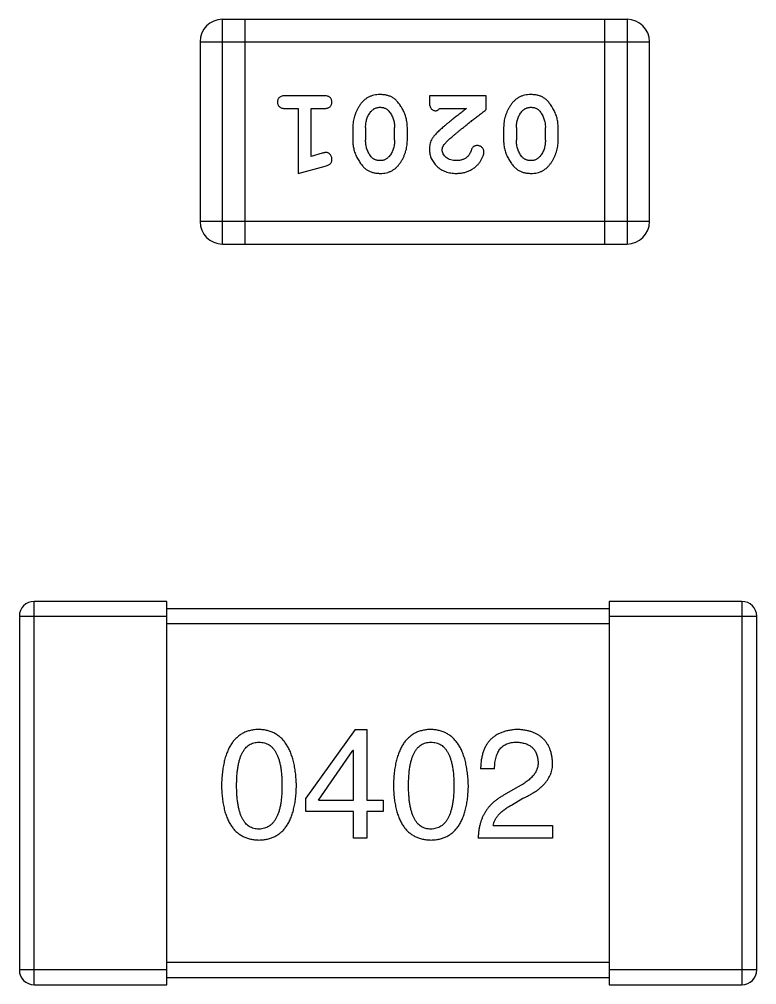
# Model space of a CAD drawing. Header units: millimetres. Extents: x 563 to 681, y 173 to 284.
# Drawn here: x 628.856 to 629.856, y 252.324 to 253.634 of the extents above; entities that cross this region are included whole.
import ezdxf

# ---------------------------------------------------------------- set-up
doc = ezdxf.new("R2010")
doc.units = ezdxf.units.MM
doc.header["$LTSCALE"] = 30.734
doc.layers.get('0').update_dxf_attribs({"linetype": 'CONTINUOUS'})

msp = doc.modelspace()

# ---------------------------------------------------------------- linework, layer by layer
at = {"linetype": 'Continuous'}
for p, q in [((629.1311, 253.3288), (629.1311, 253.6336)), ((629.6797, 253.6336), (629.1311, 253.6336)), ((629.1616, 253.6336), (629.1616, 253.3288)), ((629.6492, 253.6336), (629.6492, 253.3288)), ((629.6797, 253.6336), (629.6797, 253.3288)), ((629.1006, 253.6032), (629.1006, 253.3593)), ((629.1006, 253.6032), (629.7102, 253.6032)), ((629.7102, 253.3593), (629.7102, 253.6032)), ((629.2685, 253.53), (629.2166, 253.53)), ((629.4117, 253.53), (629.4117, 253.5221)), ((629.4888, 253.53), (629.4117, 253.53)), ((629.4888, 253.5111), (629.4888, 253.53)), ((629.2166, 253.5127), (629.2339, 253.5127)), ((629.2339, 253.5127), (629.2339, 253.4246)), ((629.2512, 253.4477), (629.2512, 253.5127)), ((629.2512, 253.5127), (629.2685, 253.5127)), ((629.4258, 253.5127), (629.462, 253.5127)), ((629.3079, 253.487), (629.3079, 253.4692)), ((629.3252, 253.4867), (629.3252, 253.4695)), ((629.3645, 253.4695), (629.3645, 253.4867)), ((629.3818, 253.4692), (629.3818, 253.487)), ((629.5124, 253.487), (629.5124, 253.4692)), ((629.5297, 253.4867), (629.5297, 253.4695)), ((629.569, 253.4695), (629.569, 253.4867)), ((629.5863, 253.4692), (629.5863, 253.487)), ((629.2662, 253.4519), (629.2512, 253.4477)), ((629.2339, 253.4246), (629.2705, 253.4345)), ((629.7102, 253.3593), (629.1006, 253.3593)), ((629.1311, 253.3288), (629.6797, 253.3288)), ((628.8756, 252.3239), (628.8756, 252.8439)), ((629.0556, 252.8439), (628.8756, 252.8439)), ((629.0556, 252.3239), (629.0556, 252.8439)), ((629.6556, 252.8439), (629.6556, 252.3239)), ((629.8356, 252.8439), (629.6556, 252.8439)), ((629.8356, 252.8439), (629.8356, 252.3239)), ((629.6556, 252.8339), (629.0556, 252.8339)), ((628.8556, 252.8239), (628.8556, 252.3439)), ((628.8556, 252.8239), (629.0556, 252.8239)), ((629.0556, 252.8139), (629.6556, 252.8139)), ((629.6556, 252.8239), (629.8556, 252.8239)), ((629.8556, 252.3439), (629.8556, 252.8239)), ((629.3111, 252.6702), (629.2439, 252.5768)), ((629.3111, 252.6702), (629.3267, 252.6702)), ((629.3267, 252.6702), (629.3267, 252.5743)), ((629.2611, 252.5743), (629.3078, 252.6415)), ((629.3087, 252.6415), (629.3078, 252.6415)), ((629.3087, 252.5743), (629.3087, 252.6415)), ((629.5, 252.6169), (629.4811, 252.6169)), ((629.532, 252.5923), (629.5123, 252.5809)), ((629.2439, 252.5587), (629.2439, 252.5768)), ((629.2611, 252.5743), (629.3087, 252.5743)), ((629.3267, 252.5743), (629.3488, 252.5743)), ((629.3488, 252.5743), (629.3488, 252.5587)), ((629.523, 252.5677), (629.5385, 252.5768)), ((629.3087, 252.5587), (629.2439, 252.5587)), ((629.3087, 252.5227), (629.3087, 252.5587)), ((629.3267, 252.5587), (629.3267, 252.5227)), ((629.3488, 252.5587), (629.3267, 252.5587)), ((629.4984, 252.5399), (629.5787, 252.5399)), ((629.5787, 252.5399), (629.5787, 252.5227)), ((629.3267, 252.5227), (629.3087, 252.5227)), ((629.5787, 252.5227), (629.4779, 252.5227)), ((629.0556, 252.3439), (628.8556, 252.3439)), ((629.6556, 252.3539), (629.0556, 252.3539)), ((629.8556, 252.3439), (629.6556, 252.3439)), ((629.0556, 252.3339), (629.6556, 252.3339)), ((628.8756, 252.3239), (629.0556, 252.3239)), ((629.6556, 252.3239), (629.8356, 252.3239))]:
    msp.add_line(p, q, dxfattribs=at)
for centre, radius, start, end in [((629.1311, 253.6032), 0.0305, 90, 180), ((629.6797, 253.6032), 0.0305, 360, 90), ((629.1311, 253.3593), 0.0305, 180, 270), ((629.6797, 253.3593), 0.0305, 270, 360), ((628.8756, 252.8239), 0.02, 90, 180), ((629.8356, 252.8239), 0.02, 360, 90), ((628.8756, 252.3439), 0.02, 180, 270), ((629.8356, 252.3439), 0.02, 270, 360)]:
    msp.add_arc(centre, radius, start, end, dxfattribs=at)
for points, knots in [([(629.2166, 253.53), (629.2157, 253.53), (629.214, 253.5299), (629.2117, 253.5295), (629.2097, 253.5288), (629.2082, 253.5277), (629.207, 253.5264), (629.2062, 253.5248), (629.2057, 253.5232), (629.2056, 253.522), (629.2056, 253.5214)], [0, 0, 0, 0, 0.169012, 0.317488, 0.445429, 0.560977, 0.67065, 0.776666, 0.88492, 1, 1, 1, 1]), ([(629.2056, 253.5214), (629.2056, 253.5207), (629.2057, 253.5196), (629.2062, 253.5179), (629.207, 253.5164), (629.2082, 253.5151), (629.2098, 253.514), (629.2117, 253.5132), (629.214, 253.5128), (629.2157, 253.5127), (629.2166, 253.5127)], [0, 0, 0, 0, 0.11517, 0.223509, 0.328254, 0.438012, 0.553651, 0.682263, 0.830856, 1, 1, 1, 1]), ([(629.2795, 253.5214), (629.2795, 253.522), (629.2794, 253.5232), (629.2789, 253.5248), (629.2781, 253.5263), (629.277, 253.5277), (629.2754, 253.5288), (629.2734, 253.5295), (629.2711, 253.5299), (629.2694, 253.53), (629.2685, 253.53)], [0, 0, 0, 0, 0.115051, 0.223278, 0.329269, 0.437893, 0.554681, 0.682591, 0.83103, 1, 1, 1, 1]), ([(629.2685, 253.5127), (629.2694, 253.5127), (629.2711, 253.5128), (629.2734, 253.5132), (629.2754, 253.514), (629.277, 253.515), (629.2781, 253.5164), (629.2789, 253.5179), (629.2794, 253.5196), (629.2795, 253.5207), (629.2795, 253.5214)], [0, 0, 0, 0, 0.169102, 0.317658, 0.446239, 0.563118, 0.671828, 0.776546, 0.884858, 1, 1, 1, 1]), ([(629.3448, 253.5316), (629.3433, 253.5315), (629.3405, 253.5315), (629.3364, 253.5308), (629.3326, 253.5296), (629.329, 253.528), (629.3257, 253.526), (629.3226, 253.5235), (629.3198, 253.5206), (629.3174, 253.5172), (629.3152, 253.5136), (629.3132, 253.5099), (629.3116, 253.5062), (629.3102, 253.5024), (629.3092, 253.4986), (629.3084, 253.4948), (629.3079, 253.4909), (629.3079, 253.4883), (629.3079, 253.487)], [0, 0, 0, 0, 0.067217, 0.131051, 0.19272, 0.252824, 0.312745, 0.373449, 0.436041, 0.501494, 0.567761, 0.632087, 0.695096, 0.757109, 0.817993, 0.878657, 0.939311, 1, 1, 1, 1]), ([(629.3818, 253.487), (629.3818, 253.488), (629.3817, 253.4902), (629.3814, 253.4933), (629.3809, 253.4965), (629.3802, 253.4996), (629.3794, 253.5026), (629.3782, 253.5056), (629.377, 253.5086), (629.3755, 253.5114), (629.3739, 253.5142), (629.3723, 253.5167), (629.3707, 253.519), (629.369, 253.5211), (629.3673, 253.523), (629.3656, 253.5247), (629.3639, 253.5261), (629.3615, 253.5277), (629.3583, 253.5293), (629.3541, 253.5306), (629.3496, 253.5314), (629.3464, 253.5315), (629.3448, 253.5316)], [0, 0, 0, 0, 0.049886, 0.09882, 0.148132, 0.19689, 0.246038, 0.295176, 0.345305, 0.395692, 0.445312, 0.491875, 0.535813, 0.577009, 0.616081, 0.652689, 0.687585, 0.720206, 0.785062, 0.85223, 0.923759, 1, 1, 1, 1]), ([(629.4117, 253.5221), (629.4117, 253.5211), (629.4117, 253.5191), (629.4122, 253.5164), (629.4129, 253.5141), (629.4139, 253.5124), (629.4152, 253.5111), (629.4168, 253.5102), (629.4185, 253.5096), (629.4197, 253.5096), (629.4203, 253.5096)], [0, 0, 0, 0, 0.1844, 0.34094, 0.473574, 0.586824, 0.690029, 0.789175, 0.890445, 1, 1, 1, 1]), ([(629.5493, 253.5316), (629.5478, 253.5315), (629.545, 253.5315), (629.5409, 253.5308), (629.5371, 253.5296), (629.5335, 253.528), (629.5302, 253.526), (629.5271, 253.5235), (629.5243, 253.5206), (629.5219, 253.5172), (629.5197, 253.5136), (629.5177, 253.5099), (629.5161, 253.5062), (629.5147, 253.5024), (629.5137, 253.4986), (629.5129, 253.4948), (629.5125, 253.4909), (629.5124, 253.4883), (629.5124, 253.487)], [0, 0, 0, 0, 0.067217, 0.131051, 0.19272, 0.252824, 0.312745, 0.373449, 0.436041, 0.501494, 0.567761, 0.632087, 0.695096, 0.757109, 0.817993, 0.878657, 0.939311, 1, 1, 1, 1]), ([(629.5863, 253.487), (629.5863, 253.488), (629.5863, 253.4902), (629.5859, 253.4933), (629.5855, 253.4965), (629.5848, 253.4996), (629.5839, 253.5026), (629.5827, 253.5056), (629.5815, 253.5086), (629.58, 253.5114), (629.5784, 253.5142), (629.5768, 253.5167), (629.5752, 253.519), (629.5735, 253.5211), (629.5718, 253.523), (629.5701, 253.5247), (629.5684, 253.5261), (629.566, 253.5277), (629.5629, 253.5293), (629.5587, 253.5306), (629.5541, 253.5314), (629.5509, 253.5315), (629.5493, 253.5316)], [0, 0, 0, 0, 0.049886, 0.09882, 0.148132, 0.19689, 0.246038, 0.295176, 0.345305, 0.395692, 0.445312, 0.491875, 0.535813, 0.577009, 0.616081, 0.652689, 0.687585, 0.720206, 0.785062, 0.85223, 0.923759, 1, 1, 1, 1]), ([(629.3252, 253.4867), (629.3252, 253.4878), (629.3252, 253.4898), (629.3256, 253.4929), (629.3261, 253.4958), (629.327, 253.4986), (629.3279, 253.5013), (629.3292, 253.5038), (629.3307, 253.5062), (629.3318, 253.5077), (629.3324, 253.5085)], [0, 0, 0, 0, 0.135449, 0.266263, 0.393429, 0.516942, 0.639128, 0.758779, 0.879341, 1, 1, 1, 1]), ([(629.3324, 253.5085), (629.3328, 253.5089), (629.3336, 253.5098), (629.3349, 253.511), (629.3364, 253.512), (629.3379, 253.5129), (629.3395, 253.5135), (629.3411, 253.5139), (629.3429, 253.5142), (629.3441, 253.5143), (629.3447, 253.5143)], [0, 0, 0, 0, 0.129853, 0.25607, 0.380154, 0.49978, 0.62208, 0.743277, 0.868791, 1, 1, 1, 1]), ([(629.3447, 253.5143), (629.3453, 253.5143), (629.3466, 253.5142), (629.3484, 253.514), (629.3501, 253.5136), (629.3517, 253.513), (629.3532, 253.5122), (629.3545, 253.5113), (629.3557, 253.5102), (629.3565, 253.5094), (629.3568, 253.509)], [0, 0, 0, 0, 0.139844, 0.271849, 0.399162, 0.521619, 0.6402, 0.758957, 0.87828, 1, 1, 1, 1]), ([(629.3568, 253.509), (629.3575, 253.5082), (629.3587, 253.5066), (629.3602, 253.5041), (629.3616, 253.5015), (629.3626, 253.4987), (629.3634, 253.4958), (629.3641, 253.4929), (629.3644, 253.4898), (629.3645, 253.4877), (629.3645, 253.4867)], [0, 0, 0, 0, 0.124927, 0.248361, 0.370889, 0.492583, 0.61616, 0.741472, 0.869044, 1, 1, 1, 1]), ([(629.4203, 253.5096), (629.4208, 253.5096), (629.4217, 253.5097), (629.4231, 253.5103), (629.4245, 253.5113), (629.4254, 253.5122), (629.4258, 253.5127)], [0, 0, 0, 0, 0.20611, 0.432681, 0.695597, 1, 1, 1, 1]), ([(629.462, 253.5127), (629.46, 253.5111), (629.4562, 253.5082), (629.4507, 253.5038), (629.4458, 253.4999), (629.4413, 253.4963), (629.4373, 253.4932), (629.4339, 253.4903), (629.431, 253.4879), (629.4293, 253.4864), (629.4284, 253.4857)], [0, 0, 0, 0, 0.176662, 0.337826, 0.484741, 0.617764, 0.73494, 0.837793, 0.926412, 1, 1, 1, 1]), ([(629.4338, 253.4661), (629.4342, 253.4666), (629.4352, 253.4676), (629.4368, 253.4691), (629.4386, 253.4709), (629.4408, 253.4728), (629.4433, 253.4749), (629.446, 253.4773), (629.449, 253.4798), (629.4523, 253.4825), (629.4559, 253.4854), (629.4598, 253.4885), (629.4639, 253.4918), (629.4683, 253.4953), (629.4731, 253.499), (629.478, 253.5028), (629.4833, 253.5069), (629.4869, 253.5097), (629.4888, 253.5111)], [0, 0, 0, 0, 0.026647, 0.057942, 0.094152, 0.134806, 0.180631, 0.231142, 0.286385, 0.346321, 0.411439, 0.481035, 0.555329, 0.634592, 0.718826, 0.807759, 0.901393, 1, 1, 1, 1]), ([(629.5297, 253.4867), (629.5297, 253.4878), (629.5298, 253.4898), (629.5301, 253.4929), (629.5306, 253.4958), (629.5315, 253.4986), (629.5324, 253.5013), (629.5337, 253.5038), (629.5352, 253.5062), (629.5363, 253.5077), (629.5369, 253.5085)], [0, 0, 0, 0, 0.135449, 0.266263, 0.393429, 0.516942, 0.639128, 0.758779, 0.879341, 1, 1, 1, 1]), ([(629.5369, 253.5085), (629.5373, 253.5089), (629.5381, 253.5098), (629.5395, 253.511), (629.5409, 253.512), (629.5424, 253.5129), (629.544, 253.5135), (629.5456, 253.5139), (629.5474, 253.5142), (629.5486, 253.5143), (629.5492, 253.5143)], [0, 0, 0, 0, 0.129853, 0.25607, 0.380154, 0.49978, 0.62208, 0.743277, 0.868791, 1, 1, 1, 1]), ([(629.5492, 253.5143), (629.5499, 253.5143), (629.5511, 253.5142), (629.5529, 253.514), (629.5546, 253.5136), (629.5562, 253.513), (629.5577, 253.5122), (629.559, 253.5113), (629.5603, 253.5102), (629.561, 253.5094), (629.5614, 253.509)], [0, 0, 0, 0, 0.139844, 0.271849, 0.399162, 0.521619, 0.6402, 0.758957, 0.87828, 1, 1, 1, 1]), ([(629.5614, 253.509), (629.562, 253.5082), (629.5632, 253.5066), (629.5647, 253.5041), (629.5661, 253.5015), (629.5671, 253.4987), (629.568, 253.4958), (629.5686, 253.4929), (629.5689, 253.4898), (629.569, 253.4877), (629.569, 253.4867)], [0, 0, 0, 0, 0.124927, 0.248361, 0.370889, 0.492583, 0.61616, 0.741472, 0.869044, 1, 1, 1, 1]), ([(629.4284, 253.4857), (629.4276, 253.4849), (629.4259, 253.4834), (629.4235, 253.4812), (629.4214, 253.4791), (629.4195, 253.4771), (629.4179, 253.4752), (629.4166, 253.4735), (629.4154, 253.4718), (629.4143, 253.4698), (629.4132, 253.4672), (629.4123, 253.464), (629.4118, 253.4607), (629.4117, 253.4585), (629.4117, 253.4574)], [0, 0, 0, 0, 0.103002, 0.197728, 0.285279, 0.365235, 0.437224, 0.502446, 0.560545, 0.611446, 0.707576, 0.80349, 0.900532, 1, 1, 1, 1]), ([(629.3079, 253.4692), (629.3079, 253.4681), (629.3079, 253.466), (629.3082, 253.4628), (629.3087, 253.4597), (629.3094, 253.4566), (629.3103, 253.4535), (629.3114, 253.4505), (629.3127, 253.4475), (629.3142, 253.4447), (629.3158, 253.4419), (629.3175, 253.4394), (629.3191, 253.4371), (629.3208, 253.435), (629.3225, 253.4331), (629.3242, 253.4315), (629.3259, 253.43), (629.3283, 253.4285), (629.3315, 253.4269), (629.3357, 253.4256), (629.3402, 253.4248), (629.3434, 253.4247), (629.345, 253.4246)], [0, 0, 0, 0, 0.049855, 0.099516, 0.148482, 0.19758, 0.246804, 0.296268, 0.346517, 0.397047, 0.446826, 0.49336, 0.537801, 0.579207, 0.617974, 0.654833, 0.689171, 0.722088, 0.786392, 0.853518, 0.924186, 1, 1, 1, 1]), ([(629.3327, 253.4472), (629.3321, 253.448), (629.3309, 253.4496), (629.3294, 253.4521), (629.3281, 253.4548), (629.327, 253.4575), (629.3262, 253.4604), (629.3256, 253.4633), (629.3252, 253.4664), (629.3252, 253.4684), (629.3252, 253.4695)], [0, 0, 0, 0, 0.125331, 0.248948, 0.371201, 0.494032, 0.616811, 0.742104, 0.868849, 1, 1, 1, 1]), ([(629.345, 253.4246), (629.3464, 253.4246), (629.3492, 253.4247), (629.3533, 253.4254), (629.3572, 253.4266), (629.3607, 253.4281), (629.364, 253.4302), (629.3671, 253.4327), (629.3699, 253.4357), (629.3723, 253.4391), (629.3745, 253.4427), (629.3765, 253.4463), (629.3781, 253.45), (629.3794, 253.4538), (629.3805, 253.4576), (629.3812, 253.4614), (629.3817, 253.4653), (629.3818, 253.4679), (629.3818, 253.4692)], [0, 0, 0, 0, 0.06692, 0.130834, 0.19258, 0.252759, 0.312631, 0.373411, 0.436359, 0.501894, 0.568244, 0.632472, 0.69556, 0.757163, 0.818592, 0.878885, 0.939235, 1, 1, 1, 1]), ([(629.3645, 253.4695), (629.3645, 253.4684), (629.3644, 253.4664), (629.3641, 253.4633), (629.3635, 253.4604), (629.3627, 253.4576), (629.3617, 253.4549), (629.3604, 253.4524), (629.359, 253.4499), (629.3578, 253.4485), (629.3572, 253.4477)], [0, 0, 0, 0, 0.135446, 0.266257, 0.393419, 0.517936, 0.639137, 0.758785, 0.879345, 1, 1, 1, 1]), ([(629.5124, 253.4692), (629.5124, 253.4681), (629.5124, 253.466), (629.5127, 253.4628), (629.5133, 253.4597), (629.5139, 253.4566), (629.5148, 253.4535), (629.516, 253.4505), (629.5173, 253.4475), (629.5188, 253.4447), (629.5204, 253.4419), (629.522, 253.4394), (629.5236, 253.4371), (629.5253, 253.435), (629.527, 253.4331), (629.5287, 253.4315), (629.5305, 253.43), (629.5328, 253.4285), (629.536, 253.4269), (629.5402, 253.4256), (629.5447, 253.4248), (629.5479, 253.4247), (629.5495, 253.4246)], [0, 0, 0, 0, 0.049855, 0.099516, 0.148482, 0.19758, 0.246804, 0.296268, 0.346517, 0.397047, 0.446826, 0.49336, 0.537801, 0.579207, 0.617974, 0.654833, 0.689171, 0.722088, 0.786392, 0.853518, 0.924186, 1, 1, 1, 1]), ([(629.5372, 253.4472), (629.5366, 253.448), (629.5354, 253.4496), (629.5339, 253.4521), (629.5326, 253.4548), (629.5315, 253.4575), (629.5307, 253.4604), (629.5301, 253.4633), (629.5297, 253.4664), (629.5297, 253.4684), (629.5297, 253.4695)], [0, 0, 0, 0, 0.125331, 0.248948, 0.371201, 0.494032, 0.616811, 0.742104, 0.868849, 1, 1, 1, 1]), ([(629.5495, 253.4246), (629.5509, 253.4246), (629.5538, 253.4247), (629.5578, 253.4254), (629.5617, 253.4266), (629.5653, 253.4281), (629.5685, 253.4302), (629.5716, 253.4327), (629.5744, 253.4357), (629.5768, 253.4391), (629.579, 253.4427), (629.581, 253.4463), (629.5826, 253.45), (629.584, 253.4538), (629.585, 253.4576), (629.5858, 253.4614), (629.5862, 253.4653), (629.5863, 253.4679), (629.5863, 253.4692)], [0, 0, 0, 0, 0.06692, 0.130834, 0.19258, 0.252759, 0.312631, 0.373411, 0.436359, 0.501894, 0.568244, 0.632472, 0.69556, 0.757163, 0.818592, 0.878885, 0.939235, 1, 1, 1, 1]), ([(629.569, 253.4695), (629.569, 253.4684), (629.5689, 253.4664), (629.5686, 253.4633), (629.568, 253.4604), (629.5672, 253.4576), (629.5662, 253.4549), (629.5649, 253.4524), (629.5635, 253.4499), (629.5623, 253.4485), (629.5617, 253.4477)], [0, 0, 0, 0, 0.135446, 0.266257, 0.393419, 0.517936, 0.639137, 0.758785, 0.879345, 1, 1, 1, 1]), ([(629.4117, 253.4574), (629.4117, 253.4563), (629.4118, 253.4541), (629.4123, 253.4508), (629.4131, 253.4477), (629.4142, 253.4447), (629.4157, 253.4419), (629.4175, 253.4392), (629.4196, 253.4366), (629.422, 253.4341), (629.4246, 253.4319), (629.4275, 253.4299), (629.4305, 253.4283), (629.4337, 253.4269), (629.4371, 253.4259), (629.4407, 253.4251), (629.4445, 253.4247), (629.447, 253.4246), (629.4484, 253.4246)], [0, 0, 0, 0, 0.060981, 0.120256, 0.178148, 0.236115, 0.293993, 0.352864, 0.413358, 0.476056, 0.539296, 0.602396, 0.665116, 0.728325, 0.792919, 0.859317, 0.928302, 1, 1, 1, 1]), ([(629.429, 253.4564), (629.4291, 253.4572), (629.4292, 253.4589), (629.4302, 253.4613), (629.4317, 253.4638), (629.433, 253.4653), (629.4338, 253.4661)], [0, 0, 0, 0, 0.212836, 0.442809, 0.70317, 1, 1, 1, 1]), ([(629.4485, 253.4419), (629.4471, 253.442), (629.4444, 253.442), (629.4406, 253.4429), (629.4372, 253.4443), (629.4343, 253.4462), (629.432, 253.4485), (629.4302, 253.4509), (629.4292, 253.4536), (629.4291, 253.4555), (629.429, 253.4564)], [0, 0, 0, 0, 0.156344, 0.299348, 0.4327, 0.561, 0.682299, 0.791883, 0.89611, 1, 1, 1, 1]), ([(629.4683, 253.4558), (629.468, 253.4549), (629.4674, 253.4532), (629.4662, 253.4509), (629.4649, 253.4489), (629.4639, 253.4478), (629.4634, 253.4473)], [0, 0, 0, 0, 0.285518, 0.544185, 0.781367, 1, 1, 1, 1]), ([(629.4768, 253.4624), (629.4763, 253.4623), (629.4754, 253.4623), (629.474, 253.462), (629.4727, 253.4616), (629.4716, 253.4609), (629.4706, 253.46), (629.4697, 253.4588), (629.4689, 253.4574), (629.4685, 253.4564), (629.4683, 253.4558)], [0, 0, 0, 0, 0.127347, 0.246131, 0.359406, 0.470543, 0.586092, 0.711469, 0.847022, 1, 1, 1, 1]), ([(629.4856, 253.4539), (629.4856, 253.4545), (629.4855, 253.4556), (629.485, 253.4571), (629.4842, 253.4586), (629.483, 253.4599), (629.4817, 253.461), (629.4802, 253.4618), (629.4785, 253.4623), (629.4774, 253.4623), (629.4768, 253.4624)], [0, 0, 0, 0, 0.120856, 0.239483, 0.360995, 0.490166, 0.620982, 0.746416, 0.870253, 1, 1, 1, 1]), ([(629.2716, 253.4529), (629.2713, 253.4529), (629.2706, 253.4529), (629.2693, 253.4527), (629.2678, 253.4523), (629.2668, 253.452), (629.2662, 253.4519)], [0, 0, 0, 0, 0.183151, 0.413144, 0.682305, 1, 1, 1, 1]), ([(629.2705, 253.4345), (629.2713, 253.4347), (629.2729, 253.4352), (629.275, 253.4361), (629.2766, 253.437), (629.2778, 253.438), (629.2786, 253.4392), (629.2791, 253.4405), (629.2795, 253.442), (629.2795, 253.4431), (629.2795, 253.4437)], [0, 0, 0, 0, 0.187321, 0.344927, 0.475328, 0.579604, 0.674244, 0.773631, 0.882025, 1, 1, 1, 1]), ([(629.2795, 253.4437), (629.2795, 253.4443), (629.2795, 253.4455), (629.279, 253.4472), (629.2783, 253.4489), (629.2773, 253.4503), (629.276, 253.4514), (629.2747, 253.4523), (629.2732, 253.4528), (629.2722, 253.4529), (629.2716, 253.4529)], [0, 0, 0, 0, 0.138815, 0.27042, 0.39836, 0.52875, 0.654955, 0.771147, 0.884581, 1, 1, 1, 1]), ([(629.3449, 253.4419), (629.3442, 253.4419), (629.343, 253.4419), (629.3412, 253.4422), (629.3395, 253.4426), (629.3379, 253.4432), (629.3364, 253.4439), (629.3351, 253.4449), (629.3338, 253.4459), (629.3331, 253.4468), (629.3327, 253.4472)], [0, 0, 0, 0, 0.138115, 0.270177, 0.397547, 0.520057, 0.63869, 0.757499, 0.878226, 1, 1, 1, 1]), ([(629.3572, 253.4477), (629.3568, 253.4473), (629.356, 253.4464), (629.3547, 253.4452), (629.3533, 253.4441), (629.3518, 253.4433), (629.3502, 253.4427), (629.3485, 253.4422), (629.3467, 253.442), (629.3455, 253.4419), (629.3449, 253.4419)], [0, 0, 0, 0, 0.13042, 0.256046, 0.378133, 0.498725, 0.620452, 0.742761, 0.869406, 1, 1, 1, 1]), ([(629.4484, 253.4246), (629.4501, 253.4247), (629.4534, 253.4248), (629.4584, 253.4256), (629.4631, 253.4271), (629.4676, 253.4291), (629.4717, 253.4315), (629.4754, 253.4344), (629.4785, 253.4376), (629.481, 253.4412), (629.483, 253.4447), (629.4845, 253.4481), (629.4854, 253.4511), (629.4856, 253.453), (629.4856, 253.4539)], [0, 0, 0, 0, 0.098286, 0.193983, 0.289056, 0.384352, 0.477435, 0.566197, 0.652355, 0.737986, 0.818188, 0.887401, 0.94802, 1, 1, 1, 1]), ([(629.4634, 253.4473), (629.4629, 253.4469), (629.4619, 253.446), (629.4602, 253.4449), (629.4585, 253.444), (629.4567, 253.4432), (629.4548, 253.4426), (629.4527, 253.4422), (629.4506, 253.4419), (629.4492, 253.4419), (629.4485, 253.4419)], [0, 0, 0, 0, 0.121873, 0.243139, 0.363336, 0.485133, 0.607572, 0.734701, 0.864814, 1, 1, 1, 1]), ([(629.5494, 253.4419), (629.5488, 253.4419), (629.5475, 253.4419), (629.5457, 253.4422), (629.544, 253.4426), (629.5424, 253.4432), (629.541, 253.4439), (629.5396, 253.4449), (629.5383, 253.4459), (629.5376, 253.4468), (629.5372, 253.4472)], [0, 0, 0, 0, 0.138115, 0.270177, 0.397547, 0.520057, 0.63869, 0.757499, 0.878226, 1, 1, 1, 1]), ([(629.5617, 253.4477), (629.5613, 253.4473), (629.5605, 253.4464), (629.5592, 253.4452), (629.5578, 253.4441), (629.5563, 253.4433), (629.5547, 253.4427), (629.553, 253.4422), (629.5512, 253.442), (629.55, 253.4419), (629.5494, 253.4419)], [0, 0, 0, 0, 0.13042, 0.256046, 0.378133, 0.498725, 0.620452, 0.742761, 0.869406, 1, 1, 1, 1]), ([(629.1806, 252.6702), (629.1786, 252.6701), (629.1747, 252.6699), (629.1691, 252.669), (629.1638, 252.6674), (629.1589, 252.6653), (629.1544, 252.6625), (629.1503, 252.6591), (629.1465, 252.6552), (629.1432, 252.6507), (629.1402, 252.6456), (629.1376, 252.6399), (629.1353, 252.6337), (629.1335, 252.6269), (629.1319, 252.6195), (629.1309, 252.6115), (629.1301, 252.6029), (629.1299, 252.597), (629.1298, 252.594)], [0, 0, 0, 0, 0.057911, 0.113262, 0.165956, 0.217443, 0.268511, 0.319665, 0.372, 0.426129, 0.483365, 0.543779, 0.607756, 0.676562, 0.749704, 0.827713, 0.911177, 1, 1, 1, 1]), ([(629.2314, 252.594), (629.2313, 252.597), (629.231, 252.6028), (629.2302, 252.6113), (629.229, 252.6192), (629.2274, 252.6266), (629.2255, 252.6334), (629.2233, 252.6396), (629.2206, 252.6452), (629.2176, 252.6503), (629.2142, 252.6548), (629.2105, 252.6588), (629.2064, 252.6622), (629.202, 252.6649), (629.1971, 252.6671), (629.1919, 252.6688), (629.1864, 252.6699), (629.1826, 252.6701), (629.1806, 252.6702)], [0, 0, 0, 0, 0.088475, 0.171606, 0.249595, 0.322626, 0.391327, 0.455765, 0.516374, 0.573675, 0.628522, 0.681161, 0.732559, 0.783563, 0.83504, 0.887639, 0.942585, 1, 1, 1, 1]), ([(629.4138, 252.6702), (629.4118, 252.6701), (629.4079, 252.6699), (629.4022, 252.669), (629.397, 252.6674), (629.3921, 252.6653), (629.3876, 252.6625), (629.3834, 252.6591), (629.3797, 252.6552), (629.3763, 252.6507), (629.3733, 252.6456), (629.3707, 252.6399), (629.3685, 252.6337), (629.3666, 252.6269), (629.3651, 252.6195), (629.364, 252.6115), (629.3632, 252.6029), (629.363, 252.597), (629.3629, 252.594)], [0, 0, 0, 0, 0.057911, 0.113262, 0.165956, 0.217443, 0.268511, 0.319665, 0.372, 0.426129, 0.483365, 0.543779, 0.607756, 0.676562, 0.749704, 0.827713, 0.911177, 1, 1, 1, 1]), ([(629.4646, 252.594), (629.4644, 252.597), (629.4642, 252.6028), (629.4633, 252.6113), (629.4621, 252.6192), (629.4606, 252.6266), (629.4587, 252.6334), (629.4564, 252.6396), (629.4538, 252.6452), (629.4508, 252.6503), (629.4474, 252.6548), (629.4437, 252.6588), (629.4396, 252.6622), (629.4351, 252.6649), (629.4303, 252.6671), (629.4251, 252.6688), (629.4195, 252.6699), (629.4157, 252.6701), (629.4138, 252.6702)], [0, 0, 0, 0, 0.088475, 0.171606, 0.249595, 0.322626, 0.391327, 0.455765, 0.516374, 0.573675, 0.628522, 0.681161, 0.732559, 0.783563, 0.83504, 0.887639, 0.942585, 1, 1, 1, 1]), ([(629.532, 252.6702), (629.5299, 252.6701), (629.526, 252.6699), (629.5203, 252.6691), (629.515, 252.6679), (629.5101, 252.6664), (629.5055, 252.6644), (629.5014, 252.662), (629.4976, 252.6593), (629.4942, 252.6561), (629.4912, 252.6526), (629.4886, 252.6486), (629.4864, 252.6443), (629.4845, 252.6396), (629.4831, 252.6345), (629.482, 252.629), (629.4814, 252.6231), (629.4812, 252.619), (629.4811, 252.6169)], [0, 0, 0, 0, 0.07282, 0.141057, 0.2062, 0.267672, 0.326735, 0.383519, 0.439188, 0.494454, 0.549628, 0.605958, 0.66397, 0.72402, 0.787502, 0.854127, 0.925065, 1, 1, 1, 1]), ([(629.5787, 252.6259), (629.5786, 252.6276), (629.5783, 252.6309), (629.5775, 252.6357), (629.5764, 252.6402), (629.5749, 252.6444), (629.5731, 252.6482), (629.5711, 252.6518), (629.5686, 252.655), (629.5658, 252.658), (629.5627, 252.6606), (629.5593, 252.6629), (629.5555, 252.6649), (629.5515, 252.6666), (629.547, 252.668), (629.5423, 252.6691), (629.5372, 252.6698), (629.5338, 252.6701), (629.532, 252.6702)], [0, 0, 0, 0, 0.070688, 0.137741, 0.201612, 0.262778, 0.321223, 0.378455, 0.434411, 0.490146, 0.546362, 0.603392, 0.662208, 0.723401, 0.787372, 0.85442, 0.925153, 1, 1, 1, 1]), ([(629.1503, 252.594), (629.1503, 252.5964), (629.1503, 252.601), (629.1507, 252.6077), (629.1513, 252.6139), (629.1521, 252.6197), (629.1532, 252.625), (629.1544, 252.6299), (629.156, 252.6342), (629.1578, 252.6382), (629.1598, 252.6417), (629.162, 252.6447), (629.1645, 252.6473), (629.1673, 252.6494), (629.1703, 252.651), (629.1735, 252.6522), (629.177, 252.6528), (629.1794, 252.6529), (629.1806, 252.653)], [0, 0, 0, 0, 0.096452, 0.187278, 0.271765, 0.350519, 0.423437, 0.491321, 0.554011, 0.612224, 0.666281, 0.717003, 0.764884, 0.811423, 0.856783, 0.902993, 0.950236, 1, 1, 1, 1]), ([(629.1806, 252.653), (629.1819, 252.6529), (629.1843, 252.6528), (629.1879, 252.6522), (629.1912, 252.651), (629.1943, 252.6494), (629.1971, 252.6473), (629.1997, 252.6447), (629.202, 252.6417), (629.2041, 252.6382), (629.2059, 252.6342), (629.2075, 252.6298), (629.2088, 252.625), (629.2099, 252.6197), (629.2107, 252.6139), (629.2113, 252.6077), (629.2117, 252.601), (629.2117, 252.5964), (629.2117, 252.594)], [0, 0, 0, 0, 0.050604, 0.098688, 0.145699, 0.191791, 0.238625, 0.286717, 0.337546, 0.391814, 0.449755, 0.512106, 0.579685, 0.652048, 0.730262, 0.814146, 0.904281, 1, 1, 1, 1]), ([(629.3834, 252.594), (629.3834, 252.5964), (629.3835, 252.601), (629.3839, 252.6077), (629.3844, 252.6139), (629.3852, 252.6197), (629.3863, 252.625), (629.3876, 252.6299), (629.3891, 252.6342), (629.3909, 252.6382), (629.3929, 252.6417), (629.3952, 252.6447), (629.3977, 252.6473), (629.4004, 252.6494), (629.4034, 252.651), (629.4067, 252.6522), (629.4101, 252.6528), (629.4125, 252.6529), (629.4138, 252.653)], [0, 0, 0, 0, 0.096452, 0.187278, 0.271765, 0.350519, 0.423437, 0.491321, 0.554011, 0.612224, 0.666281, 0.717003, 0.764884, 0.811423, 0.856783, 0.902993, 0.950236, 1, 1, 1, 1]), ([(629.4138, 252.653), (629.415, 252.6529), (629.4175, 252.6528), (629.421, 252.6522), (629.4244, 252.651), (629.4275, 252.6494), (629.4302, 252.6473), (629.4328, 252.6447), (629.4351, 252.6417), (629.4372, 252.6382), (629.4391, 252.6342), (629.4406, 252.6298), (629.4419, 252.625), (629.443, 252.6197), (629.4439, 252.6139), (629.4445, 252.6077), (629.4448, 252.601), (629.4449, 252.5964), (629.4449, 252.594)], [0, 0, 0, 0, 0.050604, 0.098688, 0.145699, 0.191791, 0.238625, 0.286717, 0.337546, 0.391814, 0.449755, 0.512106, 0.579685, 0.652048, 0.730262, 0.814146, 0.904281, 1, 1, 1, 1]), ([(629.5, 252.6169), (629.5001, 252.6184), (629.5002, 252.6212), (629.5006, 252.6253), (629.5012, 252.6291), (629.5021, 252.6327), (629.5032, 252.6359), (629.5044, 252.6389), (629.506, 252.6416), (629.5077, 252.644), (629.5097, 252.6461), (629.5119, 252.648), (629.5143, 252.6495), (629.5169, 252.6508), (629.5198, 252.6518), (629.5228, 252.6525), (629.5261, 252.6529), (629.5283, 252.653), (629.5295, 252.653)], [0, 0, 0, 0, 0.082594, 0.15978, 0.232961, 0.301462, 0.365595, 0.426678, 0.484662, 0.540809, 0.595146, 0.648401, 0.702272, 0.757102, 0.813447, 0.872233, 0.934055, 1, 1, 1, 1]), ([(629.5295, 252.653), (629.5306, 252.6529), (629.5328, 252.6528), (629.536, 252.6525), (629.539, 252.6518), (629.5418, 252.6511), (629.5443, 252.6501), (629.5467, 252.649), (629.5489, 252.6476), (629.5509, 252.6461), (629.5526, 252.6443), (629.5542, 252.6424), (629.5555, 252.6402), (629.5566, 252.6379), (629.5575, 252.6354), (629.5583, 252.6327), (629.5588, 252.6298), (629.5589, 252.6278), (629.559, 252.6268)], [0, 0, 0, 0, 0.076112, 0.148436, 0.216883, 0.281466, 0.34298, 0.402356, 0.459881, 0.51546, 0.571111, 0.62658, 0.683162, 0.741007, 0.801404, 0.863825, 0.930544, 1, 1, 1, 1]), ([(629.559, 252.6268), (629.5591, 252.626), (629.5592, 252.6243), (629.559, 252.6219), (629.5586, 252.6196), (629.558, 252.6172), (629.5571, 252.6149), (629.556, 252.6127), (629.5547, 252.6104), (629.5531, 252.6083), (629.5513, 252.6061), (629.5492, 252.604), (629.5469, 252.602), (629.5444, 252.6), (629.5416, 252.598), (629.5386, 252.596), (629.5354, 252.5941), (629.5331, 252.5929), (629.532, 252.5923)], [0, 0, 0, 0, 0.052237, 0.103888, 0.155485, 0.207395, 0.259864, 0.31356, 0.369176, 0.4266, 0.486836, 0.550048, 0.61567, 0.685271, 0.75824, 0.834614, 0.915635, 1, 1, 1, 1]), ([(629.5385, 252.5768), (629.5402, 252.5775), (629.5435, 252.5791), (629.5482, 252.5816), (629.5526, 252.5842), (629.5567, 252.5868), (629.5604, 252.5896), (629.5638, 252.5924), (629.5668, 252.5954), (629.5695, 252.5984), (629.5718, 252.6015), (629.5738, 252.6048), (629.5755, 252.6081), (629.5769, 252.6115), (629.5778, 252.615), (629.5785, 252.6186), (629.5788, 252.6222), (629.5787, 252.6247), (629.5787, 252.6259)], [0, 0, 0, 0, 0.082731, 0.161257, 0.236138, 0.307554, 0.375712, 0.440848, 0.502916, 0.562567, 0.619798, 0.675716, 0.73039, 0.78386, 0.837315, 0.890547, 0.944917, 1, 1, 1, 1]), ([(629.1298, 252.594), (629.1299, 252.591), (629.1301, 252.5853), (629.1309, 252.577), (629.1319, 252.5693), (629.1335, 252.5621), (629.1353, 252.5555), (629.1376, 252.5495), (629.1402, 252.544), (629.1432, 252.5391), (629.1465, 252.5347), (629.1503, 252.5309), (629.1544, 252.5277), (629.159, 252.525), (629.1639, 252.523), (629.1691, 252.5214), (629.1747, 252.5205), (629.1786, 252.5203), (629.1806, 252.5202)], [0, 0, 0, 0, 0.087693, 0.170223, 0.247496, 0.319826, 0.387768, 0.451403, 0.511459, 0.568358, 0.622671, 0.675251, 0.726739, 0.778422, 0.830759, 0.884394, 0.940865, 1, 1, 1, 1]), ([(629.1806, 252.535), (629.1794, 252.535), (629.177, 252.5351), (629.1735, 252.5358), (629.1703, 252.5369), (629.1673, 252.5386), (629.1645, 252.5407), (629.162, 252.5432), (629.1598, 252.5463), (629.1578, 252.5498), (629.156, 252.5537), (629.1544, 252.5581), (629.1532, 252.563), (629.1521, 252.5683), (629.1513, 252.5741), (629.1507, 252.5803), (629.1503, 252.587), (629.1503, 252.5916), (629.1503, 252.594)], [0, 0, 0, 0, 0.049766, 0.097012, 0.143225, 0.188786, 0.235079, 0.282962, 0.333687, 0.387747, 0.445963, 0.508657, 0.576545, 0.649868, 0.72822, 0.812712, 0.903543, 1, 1, 1, 1]), ([(629.1806, 252.5202), (629.1826, 252.5203), (629.1865, 252.5205), (629.1921, 252.5214), (629.1974, 252.523), (629.2022, 252.525), (629.2068, 252.5277), (629.2109, 252.5309), (629.2147, 252.5347), (629.218, 252.5391), (629.221, 252.544), (629.2236, 252.5495), (629.2259, 252.5555), (629.2277, 252.5621), (629.2293, 252.5693), (629.2304, 252.577), (629.2311, 252.5853), (629.2313, 252.591), (629.2314, 252.594)], [0, 0, 0, 0, 0.059134, 0.115603, 0.169236, 0.221572, 0.273254, 0.32474, 0.377319, 0.431815, 0.488555, 0.548609, 0.612242, 0.680182, 0.75251, 0.829782, 0.91231, 1, 1, 1, 1]), ([(629.2117, 252.594), (629.2117, 252.5916), (629.2117, 252.5871), (629.2113, 252.5805), (629.2107, 252.5743), (629.2099, 252.5686), (629.2088, 252.5633), (629.2075, 252.5585), (629.2059, 252.5541), (629.2041, 252.5502), (629.202, 252.5467), (629.1997, 252.5436), (629.1971, 252.541), (629.1943, 252.5389), (629.1912, 252.5372), (629.1879, 252.536), (629.1843, 252.5352), (629.1819, 252.535), (629.1806, 252.535)], [0, 0, 0, 0, 0.094834, 0.184067, 0.267029, 0.344713, 0.417334, 0.484367, 0.546941, 0.604717, 0.65953, 0.710539, 0.759381, 0.806382, 0.853027, 0.900623, 0.949121, 1, 1, 1, 1]), ([(629.3629, 252.594), (629.363, 252.591), (629.3632, 252.5853), (629.364, 252.577), (629.3651, 252.5693), (629.3666, 252.5621), (629.3685, 252.5555), (629.3707, 252.5495), (629.3733, 252.544), (629.3764, 252.5391), (629.3797, 252.5347), (629.3834, 252.5309), (629.3876, 252.5277), (629.3921, 252.525), (629.397, 252.523), (629.4023, 252.5214), (629.4079, 252.5205), (629.4118, 252.5203), (629.4138, 252.5202)], [0, 0, 0, 0, 0.087693, 0.170223, 0.247496, 0.319826, 0.387768, 0.451403, 0.511459, 0.568358, 0.622671, 0.675251, 0.726739, 0.778422, 0.830759, 0.884394, 0.940865, 1, 1, 1, 1]), ([(629.4138, 252.535), (629.4125, 252.535), (629.4101, 252.5351), (629.4067, 252.5358), (629.4034, 252.5369), (629.4004, 252.5386), (629.3977, 252.5407), (629.3952, 252.5432), (629.3929, 252.5463), (629.3909, 252.5498), (629.3891, 252.5537), (629.3876, 252.5581), (629.3863, 252.563), (629.3852, 252.5683), (629.3844, 252.5741), (629.3839, 252.5803), (629.3835, 252.587), (629.3834, 252.5916), (629.3834, 252.594)], [0, 0, 0, 0, 0.049766, 0.097012, 0.143225, 0.188786, 0.235079, 0.282962, 0.333687, 0.387747, 0.445963, 0.508657, 0.576545, 0.649868, 0.72822, 0.812712, 0.903543, 1, 1, 1, 1]), ([(629.4449, 252.594), (629.4449, 252.5916), (629.4448, 252.5871), (629.4445, 252.5805), (629.4439, 252.5743), (629.443, 252.5686), (629.442, 252.5633), (629.4406, 252.5585), (629.4391, 252.5541), (629.4372, 252.5502), (629.4352, 252.5467), (629.4328, 252.5436), (629.4303, 252.541), (629.4274, 252.5389), (629.4244, 252.5372), (629.421, 252.536), (629.4175, 252.5352), (629.415, 252.535), (629.4138, 252.535)], [0, 0, 0, 0, 0.094834, 0.184067, 0.267029, 0.344713, 0.417334, 0.484367, 0.546941, 0.604717, 0.65953, 0.710539, 0.759381, 0.806382, 0.853027, 0.900623, 0.949121, 1, 1, 1, 1]), ([(629.4138, 252.5202), (629.4157, 252.5203), (629.4196, 252.5205), (629.4253, 252.5214), (629.4305, 252.523), (629.4354, 252.525), (629.4399, 252.5277), (629.4441, 252.5309), (629.4478, 252.5347), (629.4512, 252.5391), (629.4542, 252.544), (629.4568, 252.5495), (629.459, 252.5555), (629.4609, 252.5621), (629.4624, 252.5693), (629.4635, 252.577), (629.4643, 252.5853), (629.4645, 252.591), (629.4646, 252.594)], [0, 0, 0, 0, 0.059134, 0.115603, 0.169236, 0.221572, 0.273254, 0.32474, 0.377319, 0.431815, 0.488555, 0.548609, 0.612242, 0.680182, 0.75251, 0.829782, 0.91231, 1, 1, 1, 1]), ([(629.5123, 252.5809), (629.5109, 252.5801), (629.5082, 252.5786), (629.5044, 252.5761), (629.5008, 252.5734), (629.4975, 252.5705), (629.4945, 252.5675), (629.4917, 252.5643), (629.4891, 252.5609), (629.4868, 252.5573), (629.4848, 252.5536), (629.483, 252.5497), (629.4815, 252.5456), (629.4803, 252.5413), (629.4793, 252.5369), (629.4786, 252.5323), (629.4781, 252.5276), (629.4779, 252.5243), (629.4779, 252.5227)], [0, 0, 0, 0, 0.065828, 0.130094, 0.192451, 0.254037, 0.313974, 0.373757, 0.433048, 0.492243, 0.551902, 0.611758, 0.672678, 0.734814, 0.798569, 0.863693, 0.930488, 1, 1, 1, 1]), ([(629.4984, 252.5399), (629.4986, 252.5412), (629.4991, 252.5438), (629.5008, 252.5476), (629.5029, 252.5512), (629.5058, 252.5548), (629.5092, 252.5582), (629.5132, 252.5615), (629.5178, 252.5648), (629.5212, 252.5667), (629.523, 252.5677)], [0, 0, 0, 0, 0.103034, 0.208166, 0.318255, 0.434664, 0.559728, 0.695394, 0.841708, 1, 1, 1, 1])]:
    msp.add_open_spline(points, degree=3, knots=knots, dxfattribs=at)

doc.saveas('drawing.dxf')
